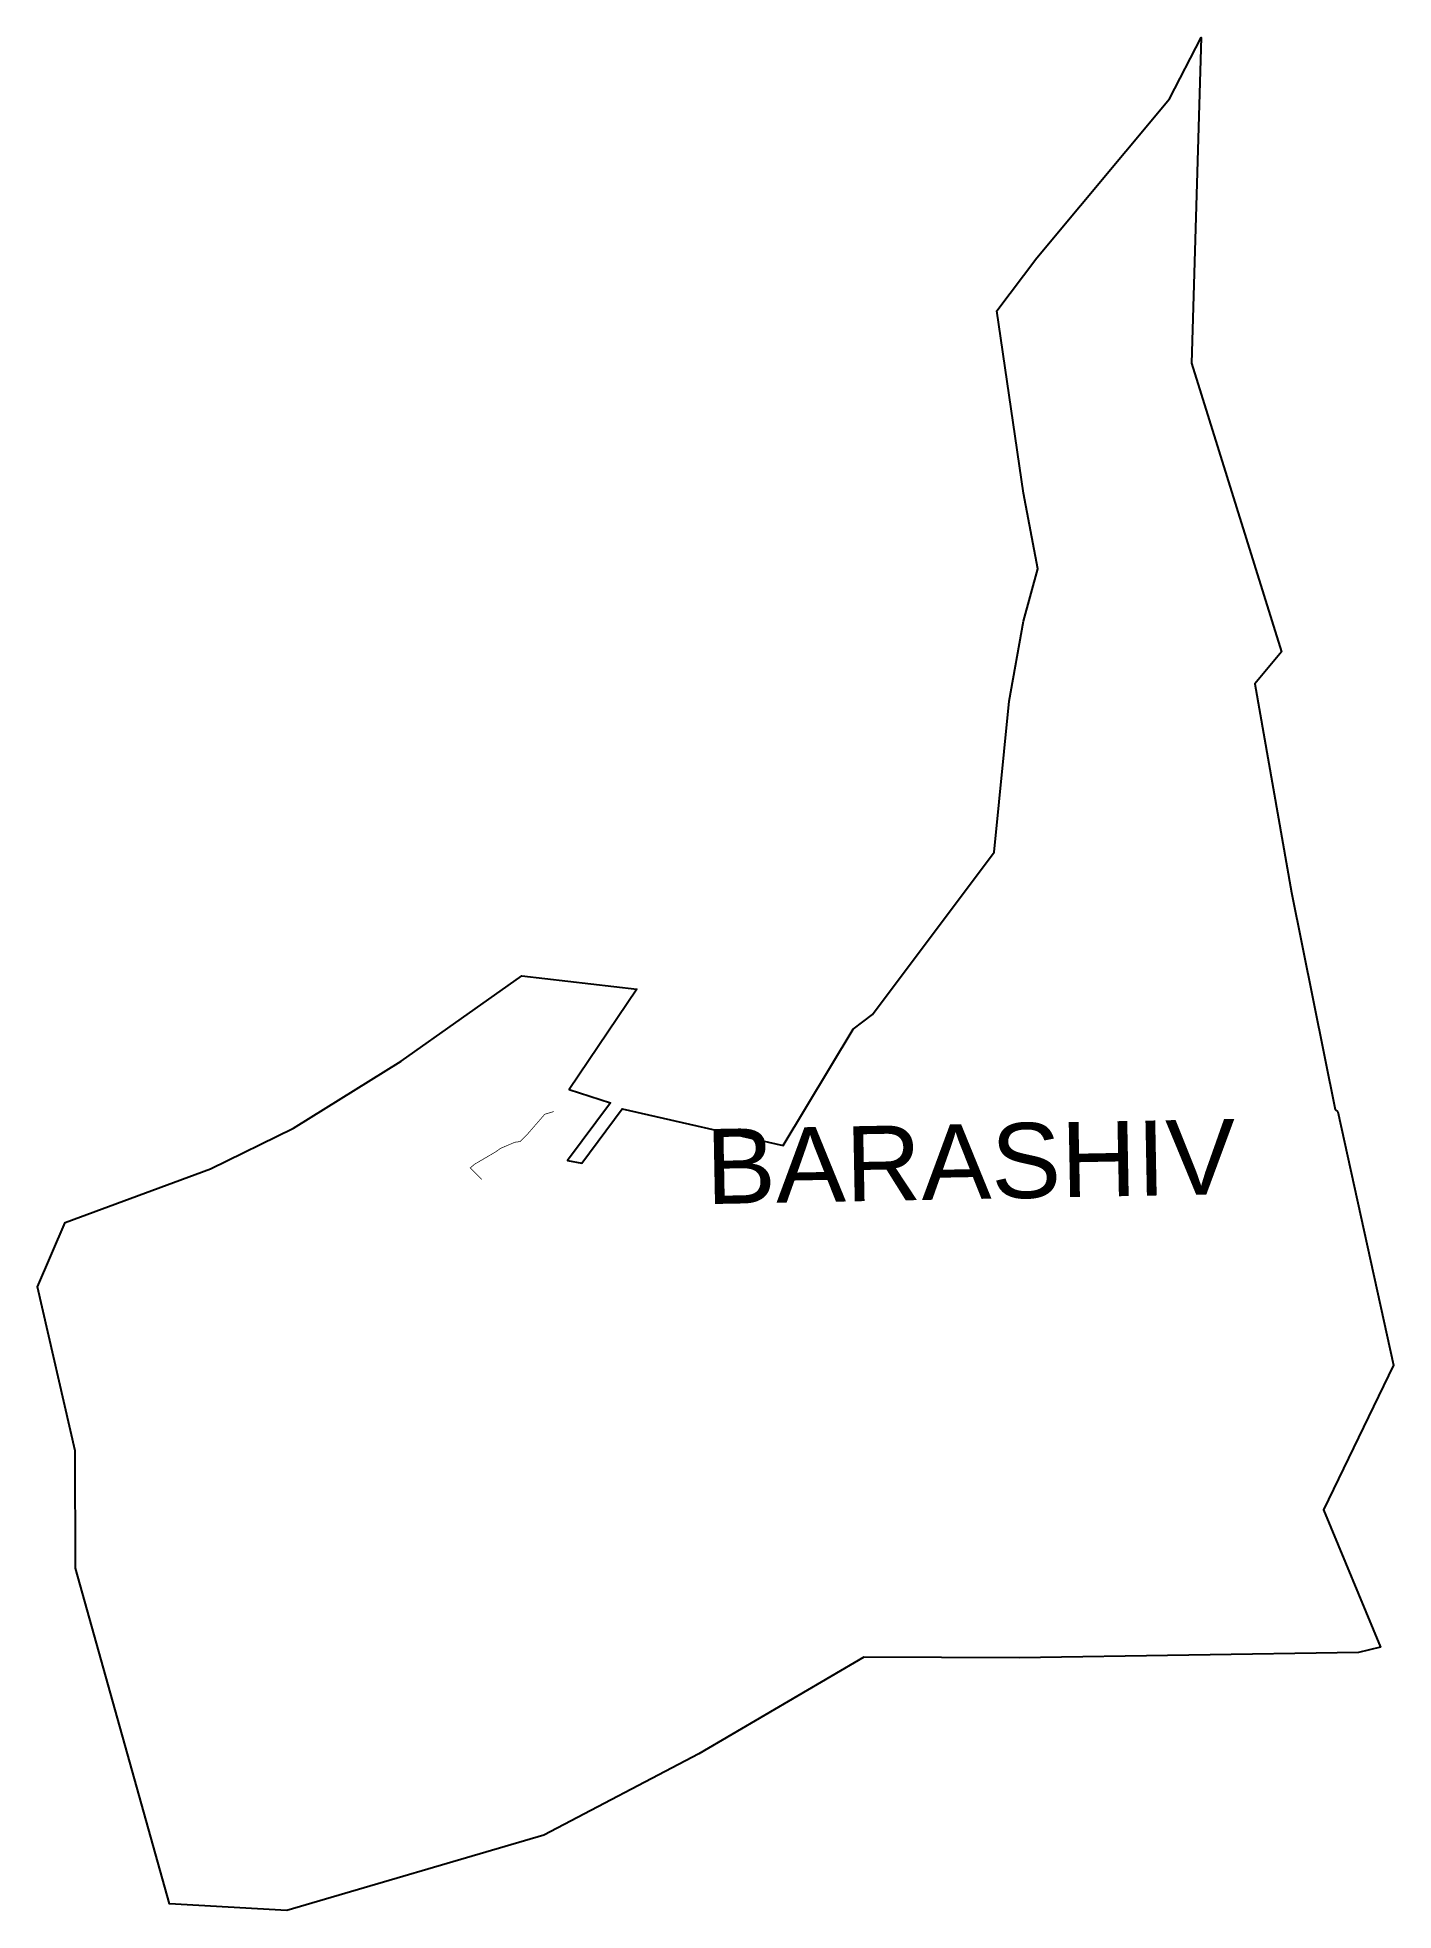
# Model space of a CAD drawing. Header units: metres. Extents: x 277596 to 279562, y 2042771 to 2045486.
import ezdxf

# ---------------------------------------------------------------- set-up
doc = ezdxf.new("R2010")
doc.units = ezdxf.units.M
for name, color, linetype in [('SEAWALL', 170, 'Continuous'), ('village', 3, 'Continuous'), ('VILLAGE NAME', 250, 'Continuous')]:
    doc.layers.add(name, color=color, linetype=linetype)
doc.styles.get("Standard").update_dxf_attribs({"font": 'simplex.shx'})

msp = doc.modelspace()

# ---------------------------------------------------------------- linework, layer by layer
at = {"layer": 'SEAWALL', "color": 30, "const_width": 1, "flags": 128}
msp.add_lwpolyline([(278344.1, 2043928.8), (278331, 2043924.9), (278304.2, 2043894), (278295.5, 2043885.3), (278287.7, 2043884.3), (278267.1, 2043875.5), (278259.1, 2043869.9), (278229.7, 2043852.7), (278222.9, 2043847.1), (278239.7, 2043830.3)], dxfattribs=at)
at = {"layer": 'village', "color": 3, "true_color": 0x00ff00}
msp.add_polyline3d([(279561.5, 2043561.2, 0), (279460.1, 2043351.3, 0), (279542.6, 2043152.3, 0), (279510.7, 2043144.9, 0), (279018.9, 2043137, 0), (278793.4, 2043138, 0), (278554.4, 2042998.1, 0), (278329.9, 2042880.2, 0), (277957.1, 2042770.8, 0), (277787.1, 2042780.6, 0), (277650.7, 2043267.2, 0), (277650, 2043437.1, 0), (277595.6, 2043674.9, 0), (277635.8, 2043768, 0), (277846.5, 2043845.8, 0), (277966.9, 2043904.5, 0), (278122.8, 2044001.9, 0), (278297.7, 2044125.4, 0), (278464.3, 2044106.4, 0), (278366.6, 2043960.7, 0), (278426.3, 2043941.5, 0), (278364.1, 2043857.9, 0), (278385, 2043853.8, 0), (278443, 2043932.8, 0), (278676.6, 2043879.6, 0), (278778, 2044048.3, 0), (278806, 2044069.5, 0), (278982.3, 2044304.5, 0), (279004.5, 2044523.6, 0), (279025.1, 2044639.6, 0), (279046, 2044715.4, 0), (279025.3, 2044825.3, 0), (278986.2, 2045089.5, 0), (279044.3, 2045166.3, 0), (279236.9, 2045396.6, 0), (279282.4, 2045485.5, 0), (279268.7, 2045013.6, 0), (279399.2, 2044595, 0), (279360.2, 2044548.7, 0), (279413.4, 2044246.3, 0), (279476.7, 2043931.7, 0), (279480.9, 2043928.5, 0)], close=True, dxfattribs=at)

# ---------------------------------------------------------------- texts
at = {"layer": 'VILLAGE NAME', "insert": (278563.3, 2043903.3), "char_height": 108.748, "attachment_point": 1, "rotation": 1.1028}
msp.add_mtext_dynamic_manual_height_columns('{\\fArial|b0|i0|c0|p34;BARASHIV}', width=726.929, gutter_width=543.7, heights=[0], dxfattribs=at)

doc.saveas('drawing.dxf')
